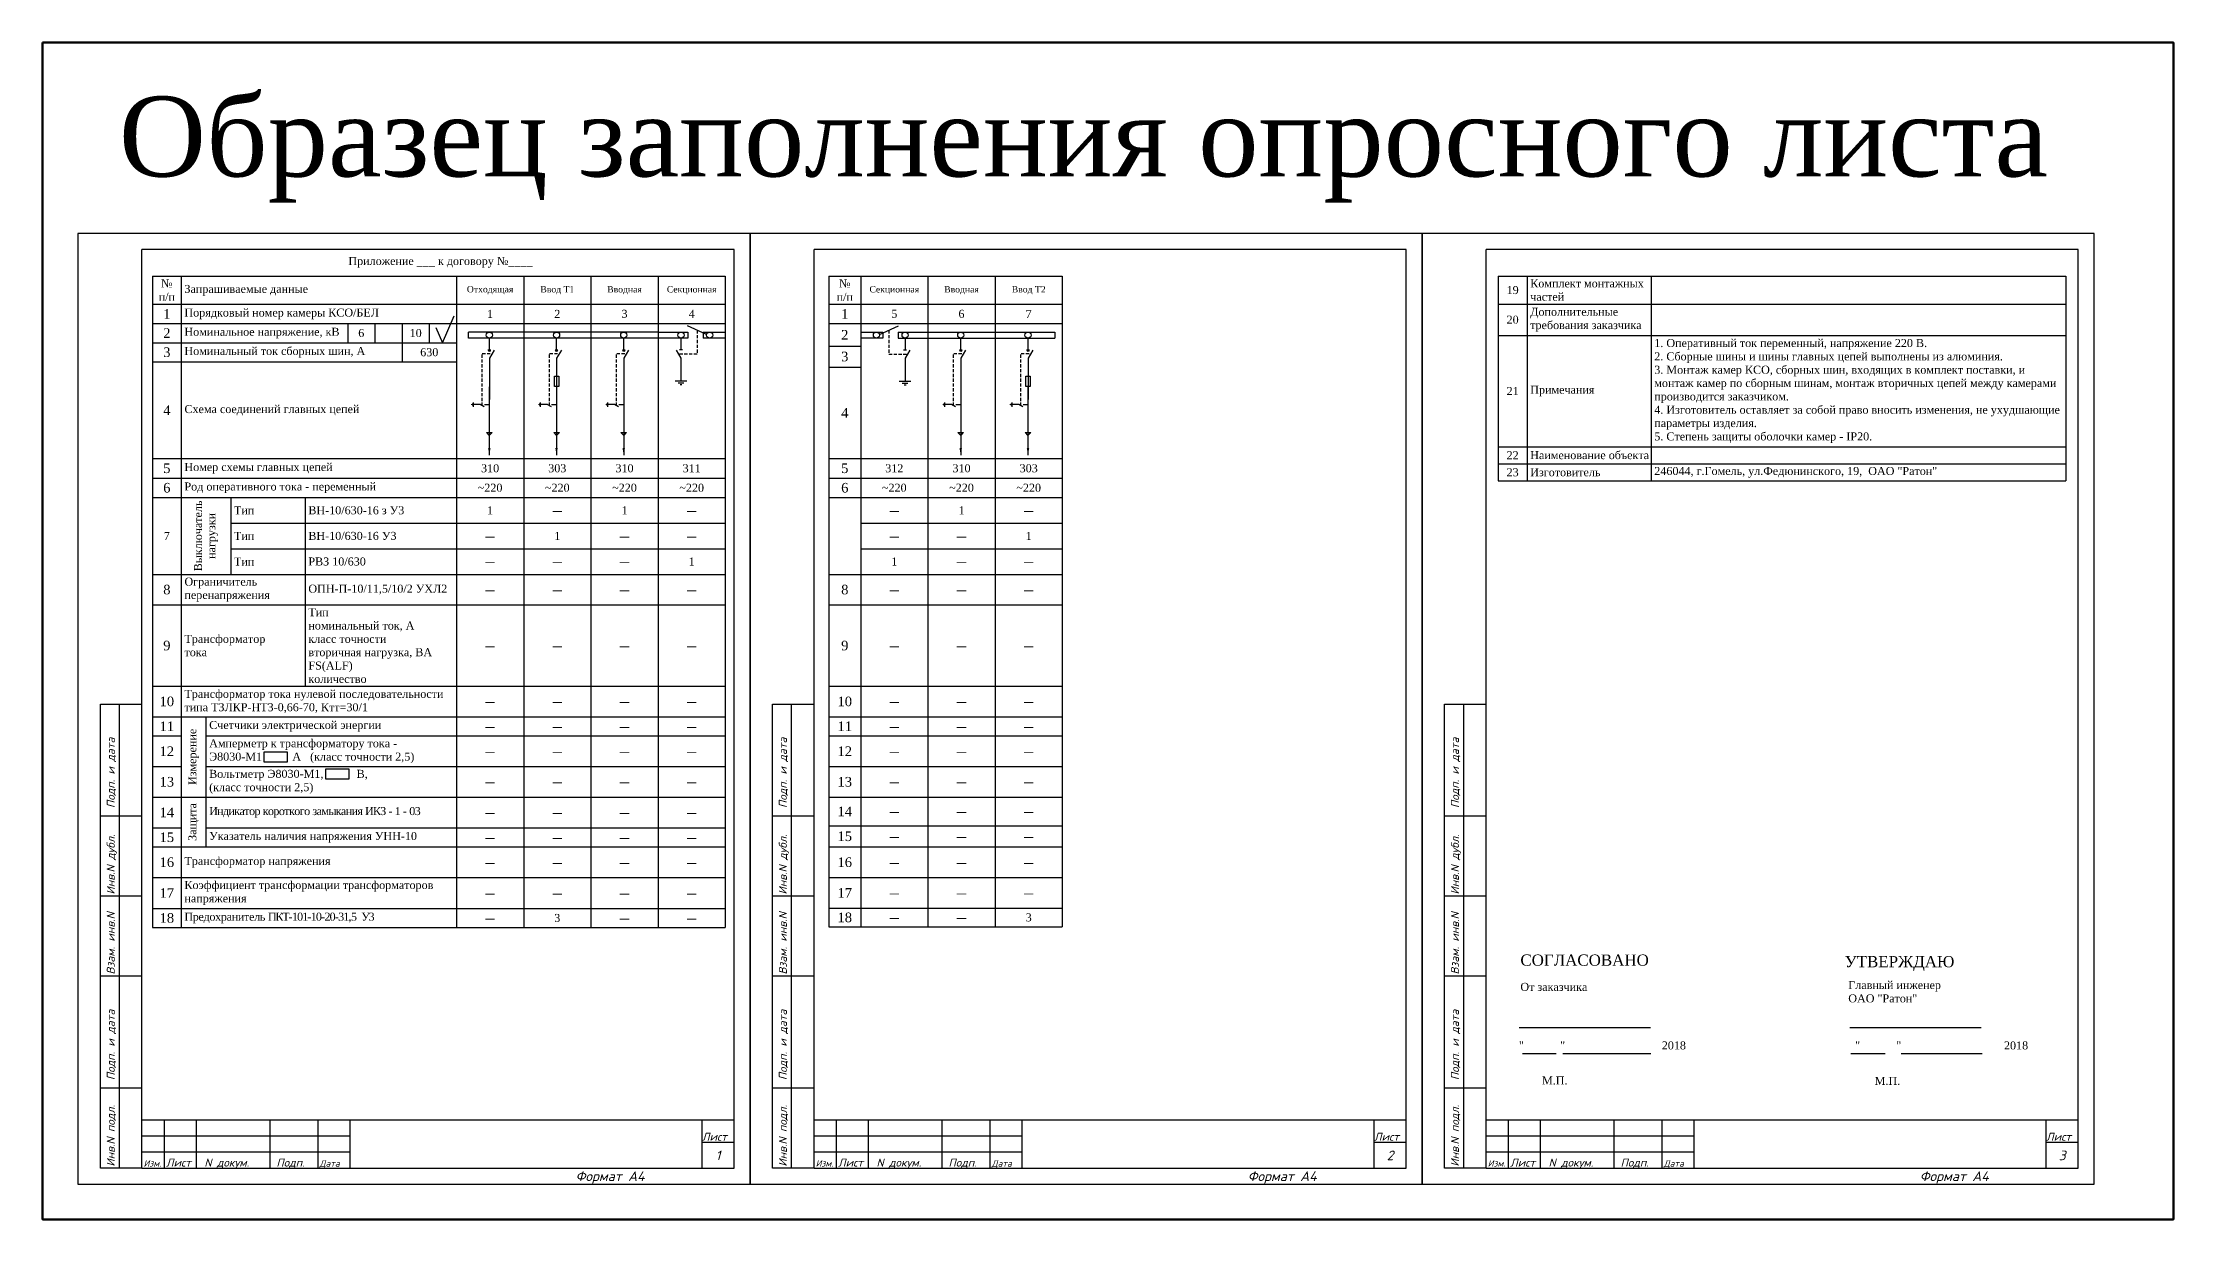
# Model space of a CAD drawing. Extents: x 1014 to 2374, y 1098 to 1466.
# Drawn here: x 1708 to 2374, y 1098 to 1466 of the extents above; entities that cross this region are included whole.
import ezdxf
from ezdxf.enums import TextEntityAlignment as Align

# ---------------------------------------------------------------- set-up
doc = ezdxf.new("R2010")
doc.units = 0
doc.header["$MEASUREMENT"] = 0
doc.linetypes.add('НЕВИДИМАЯ2', pattern=[0.1875, 0.125, -0.0625])
doc.linetypes.add('ШТРИХОВАЯX2', pattern=[1.5, 1, -0.5])
doc.layers.get('0').update_dxf_attribs({"linetype": 'CONTINUOUS'})
doc.layers.add('1', color=7, linetype='CONTINUOUS')
doc.layers.add('СЛОЙ1', color=7, linetype='CONTINUOUS')
doc.styles.add('ESKD1', font='simplex.shx', dxfattribs={"oblique": 15, "height": 3})
doc.styles.add('SIM', font='simplex.shx')
doc.styles.get("Standard").update_dxf_attribs({"font": 'TIMES.TTF', "height": 2.5})
doc.styles.add('Бланк', font='TIMES.TTF', dxfattribs={"height": 2.5})
doc.styles.add('ОЛ', font='TIMES.TTF')

# ---------------------------------------------------------------- blocks, each defined once
blk = doc.blocks.new('*T15')
at = {"color": 0, "linetype": 'ByBlock', "lineweight": -2, "transparency": 16777216}
for p, q in [((0, 0), (177.39, 0)), ((0, 0), (0, -63.93)), ((9, 0), (9, -63.93)), ((47.76, 0), (47.76, -63.93)), ((177.39, 0), (177.39, -63.93)), ((0, -8.72), (177.39, -8.72)), ((0, -18.5), (177.39, -18.5)), ((0, -53.27), (177.39, -53.27)), ((0, -58.6), (177.39, -58.6)), ((0, -63.93), (177.39, -63.93))]:
    blk.add_line(p, q, dxfattribs=at)
at = {"color": 0, "transparency": 16777216, "char_height": 2.5, "style": 'Бланк'}
for s, insert, width, attachment_point in [('19', (4.5, -4.36), 7, 5), ('{\\C256;Комплект монтажных\\Pчастей  }', (10, -4.36), 36.7628, 4), ('20', (4.5, -13.61), 7, 5), ('Дополнительные требования заказчика', (10, -13.61), 36.7628, 4), ('\\A1;{\\fTimes New Roman|b0|i0|c238|p18;\\C256;1. \\fTimes New Roman|b0|i0|c204|p18;Оперативный ток переменный\\fTimes New Roman|b0|i0|c238|p18;, \\fTimes New Roman|b0|i0|c204|p18;напряжение \\fTimes New Roman|b0|i0|c238|p18;220 \\fTimes New Roman|b0|i0|c204|p18;В\\fTimes New Roman|b0|i0|c238|p18;.\\fTimes New Roman|b0|i0|c204|p18;\\P\\A0;2. Сборные шины и шины главных цепей выполнены из алюминия.\\P3. Монтаж камер КСО, сборных шин, входящих в комплект поставки, и монтаж камер по сборным шинам, монтаж вторичных цепей между камерами производится заказчиком.\\P4. Изготовитель оставляет за собой право вносить изменения, не ухудшающие параметры изделия.\\P5. Степень защиты оболочки камер - IP20.}', (48.76, -35.88), 127.623, 4), ('21', (4.5, -35.88), 7, 5), ('Примечания', (10, -35.88), 36.7628, 4), ('22', (4.5, -55.93), 7, 5), ('Наименование объекта', (10, -55.93), 36.7628, 4), ('246044, г.Гомель, ул.Федюнинского, 19,  ОАО "Ратон"', (48.76, -61.27), 127.623, 4), ('23', (4.5, -61.27), 7, 5), ('Изготовитель', (10, -61.27), 36.7628, 4)]:
    blk.add_mtext(s, dxfattribs=dict(at, insert=insert, width=width, attachment_point=attachment_point))
blk = doc.blocks.new('*T16')
at = {"color": 0, "linetype": 'ByBlock', "lineweight": -2, "transparency": 16777216}
for p, q in [((0, 0), (179, 0)), ((0, 0), (0, -203.5)), ((9, 0), (9, -203.5)), ((95, 0), (95, -203.5)), ((116, 0), (116, -203.5)), ((137, 0), (137, -203.5)), ((158, 0), (158, -203.5)), ((179, 0), (179, -203.5)), ((0, -8.78), (179, -8.78)), ((0, -14.78), (179, -14.78)), ((61, -14.78), (61, -20.78)), ((69.5, -14.78), (69.5, -20.78)), ((78, -14.78), (78, -26.78)), ((86.5, -14.78), (86.5, -20.78)), ((0, -20.78), (95, -20.78)), ((0, -26.78), (95, -26.78)), ((0, -56.99), (179, -56.99)), ((0, -63.07), (179, -63.07)), ((0, -69.15), (179, -69.15)), ((24.47, -69.15), (24.47, -93.15)), ((47.72, -69.15), (47.72, -128.13)), ((24.47, -77.15), (179, -77.15)), ((24.47, -85.15), (179, -85.15)), ((0, -93.15), (179, -93.15)), ((0, -102.68), (179, -102.68)), ((0, -128.13), (179, -128.13)), ((0, -137.62), (179, -137.62)), ((16.72, -137.62), (16.72, -178.3)), ((0, -143.62), (9, -143.62)), ((16.72, -143.62), (179, -143.62)), ((0, -153.2), (9, -153.2)), ((16.72, -153.2), (179, -153.2)), ((0, -162.72), (179, -162.72)), ((0, -172.3), (9, -172.3)), ((16.72, -172.3), (179, -172.3)), ((0, -178.3), (179, -178.3)), ((0, -187.9), (179, -187.9)), ((0, -197.5), (179, -197.5)), ((0, -203.5), (179, -203.5))]:
    blk.add_line(p, q, dxfattribs=at)
at = {"color": 0, "transparency": 16777216, "style": 'Бланк'}
for s, insert, char_height, width, attachment_point in [('№\\Pп/п', (4.5, -4.39), 2.5, 7, 5), ('Запрашиваемые данные', (10, -4.39), 2.5, 84, 4), ('Отходящая', (105.5, -4.39), 2, 19, 5), ('Ввод Т1', (126.5, -4.39), 2, 19, 5), ('Вводная', (147.5, -4.39), 2, 19, 5), ('Секционная', (168.5, -4.39), 2, 19, 5), ('1', (4.5, -11.78), 3, 7, 5), ('Порядковый номер камеры КСО/БЕЛ', (10, -11.78), 2.5, 84, 4), ('1', (105.5, -11.78), 2.5, 19, 5), ('2', (126.5, -11.78), 2.5, 19, 5), ('3', (147.5, -11.78), 2.5, 19, 5), ('4', (168.5, -11.78), 2.5, 19, 5), ('2', (4.5, -17.78), 3, 7, 5), ('Номинальное напряжение, кВ', (10, -17.78), 2.5, 50, 4), ('6', (65.25, -17.78), 2.5, 6.5, 5), ('10', (82.25, -17.78), 2.5, 6.5, 5), ('3', (4.5, -23.78), 3, 7, 5), ('Номинальный ток сборных шин, А', (10, -23.78), 2.5, 67, 4), ('630', (86.5, -23.78), 2.5, 15, 5), ('4', (4.5, -41.89), 3, 7, 5), ('{\\C256;Схема соединений главных цепей}', (10, -41.89), 2.5, 84, 4), ('5', (4.5, -60.03), 3, 7, 5), ('{\\C256;Номер схемы главных цепей}', (10, -60.03), 2.5, 84, 4), ('310', (105.5, -60.03), 2.5, 19, 5), ('303', (126.5, -60.03), 2.5, 19, 5), ('310', (147.5, -60.03), 2.5, 19, 5), ('311', (168.5, -60.03), 2.5, 19, 5), ('6', (4.5, -66.11), 3, 7, 5), ('{\\C256;Род оперативного тока - переменный}', (10, -66.11), 2.5, 84, 4), ('~220', (105.5, -66.11), 2.5, 19, 5), ('{\\C256;~220\\P}', (126.5, -66.11), 2.5, 19, 5), ('{\\C256;~220\\P}', (147.5, -66.11), 2.5, 19, 5), ('{\\C256;~220\\P}', (168.5, -66.11), 2.5, 19, 5), ('Тип', (25.47, -73.15), 2.5, 21.2484, 4), ('{\\C256;ВН-10/630-16 з У3}', (48.72, -73.15), 2.5, 45.2848, 4), ('1', (105.5, -73.15), 2.5, 19, 5), ('1', (147.5, -73.15), 2.5, 19, 5), ('{\\C256;ВН-10/630-16 У3}', (48.72, -81.15), 2.5, 45.2848, 4), ('{\\W3;-}', (126.5, -73.15), 2.5, 19, 5), ('1', (126.5, -81.15), 2.5, 19, 5), ('{\\W3;-}', (168.5, -73.15), 2.5, 19, 5), ('7', (4.5, -81.15), 2.5, 7, 5), ('Тип', (25.47, -81.15), 2.5, 21.2484, 4), ('{\\W3;-}', (105.5, -81.15), 2.5, 19, 5), ('{\\W3;-}', (147.5, -81.15), 2.5, 19, 5), ('{\\W3;-}', (168.5, -81.15), 2.5, 19, 5), ('Тип', (25.47, -89.15), 2.5, 21.2484, 4), ('РВЗ 10/630 ', (48.72, -89.15), 2.5, 45.2848, 4), ('{\\W3;-}', (105.5, -89.15), 2.5, 19, 5), ('{\\W3;-}', (126.5, -89.15), 2.5, 19, 5), ('{\\W3;-}', (147.5, -89.15), 2.5, 19, 5), ('1', (168.5, -89.15), 2.5, 19, 5), ('8', (4.5, -97.92), 3, 7, 5), ('Ограничитель перенапряжения', (10, -97.92), 2.5, 36.7152, 4), ('ОПН-П-10/11,5/10/2 УХЛ2', (48.72, -97.92), 2.5, 45.2848, 4), ('{\\W3;-}', (105.5, -97.92), 2.5, 19, 5), ('{\\W3;-}', (126.5, -97.92), 2.5, 19, 5), ('{\\W3;-}', (147.5, -97.92), 2.5, 19, 5), ('{\\W3;-}', (168.5, -97.92), 2.5, 19, 5), ('{\\C256;Тип    \\fTimes New Roman|b0|i0|c238|p18;\\P\\fTimes New Roman|b0|i0|c204|p18;номинальный ток, А\\fTimes New Roman|b0|i0|c238|p18;\\P\\fTimes New Roman|b0|i0|c204|p18;класс точности\\Pвторичная нагрузка\\fTimes New Roman|b0|i0|c238|p18;, \\fTimes New Roman|b0|i0|c204|p18;ВА\\PFS(ALF)\\Pколичество}', (48.72, -115.41), 2.5, 45.2848, 4), ('{\\C256;Трансформатор \\Pтока }', (10, -115.41), 2.5, 36.7152, 4), ('9', (4.5, -115.41), 3, 7, 5), ('{\\W3;-}', (105.5, -115.41), 2.5, 19, 5), ('{\\W3;-}', (126.5, -115.41), 2.5, 19, 5), ('{\\W3;-}', (147.5, -115.41), 2.5, 19, 5), ('{\\W3;-}', (168.5, -115.41), 2.5, 19, 5), ('10', (4.5, -132.87), 3, 7, 5), ('{\\C256;Трансформатор тока нулевой последовательности типа ТЗЛКР-НТЗ-0,66-70, Ктт=30/1 }', (10, -132.87), 2.5, 84, 4), ('{\\W3;-}', (105.5, -132.87), 2.5, 19, 5), ('{\\W3;-}', (126.5, -132.87), 2.5, 19, 5), ('{\\W3;-}', (147.5, -132.87), 2.5, 19, 5), ('{\\W3;-}', (168.5, -132.87), 2.5, 19, 5), ('11', (4.5, -140.62), 3, 7, 5), ('Счетчики электрической энергии', (17.72, -140.62), 2.5, 76.2826, 4), ('{\\C256;Амперметр к трансформатору тока - \\PЭ8030-М1          А   (класс точности 2,5)\\P}', (17.72, -148.41), 2.5, 76.2826, 4), ('{\\W3;-}', (105.5, -140.62), 2.5, 19, 5), ('{\\W3;-}', (126.5, -140.62), 2.5, 19, 5), ('{\\W3;-}', (147.5, -140.62), 2.5, 19, 5), ('{\\W3;-}', (168.5, -140.62), 2.5, 19, 5), ('12', (4.5, -148.41), 3, 7, 5), ('{\\W3;-}', (105.5, -148.41), 2.5, 19, 5), ('{\\W3;-}', (126.5, -148.41), 2.5, 19, 5), ('{\\W3;-}', (147.5, -148.41), 2.5, 19, 5), ('{\\W3;-}', (168.5, -148.41), 2.5, 19, 5), ('13', (4.5, -157.96), 3, 7, 5), ('{\\C256;Вольтметр Э8030-М1,           В, \\P(класс точности 2,5)}', (17.72, -157.96), 2.5, 76.2826, 4), ('{\\W3;-}', (105.5, -157.96), 2.5, 19, 5), ('{\\W3;-}', (126.5, -157.96), 2.5, 19, 5), ('{\\W3;-}', (147.5, -157.96), 2.5, 19, 5), ('{\\W3;-}', (168.5, -157.96), 2.5, 19, 5), ('14', (4.5, -167.51), 3, 7, 5), ('{\\T0.9;Индикатор короткого замыкания ИКЗ - 1 - 03}', (17.72, -167.51), 2.5, 76.2826, 4), ('{\\W3;-}', (105.5, -167.51), 2.5, 19, 5), ('{\\W3;-}', (126.5, -167.51), 2.5, 19, 5), ('{\\W3;-}', (147.5, -167.51), 2.5, 19, 5), ('{\\W3;-}', (168.5, -167.51), 2.5, 19, 5), ('15', (4.5, -175.3), 3, 7, 5), ('{\\C256;Указатель наличия напряжения УНН-10 }', (17.72, -175.3), 2.5, 76.2826, 4), ('{\\W3;-}', (105.5, -175.3), 2.5, 19, 5), ('{\\W3;-}', (126.5, -175.3), 2.5, 19, 5), ('{\\W3;-}', (147.5, -175.3), 2.5, 19, 5), ('{\\W3;-}', (168.5, -175.3), 2.5, 19, 5), ('16', (4.5, -183.1), 3, 7, 5), ('\\A1;{\\C256;Трансформатор напряжения}', (10, -183.1), 2.5, 84, 4), ('{\\W3;-}', (105.5, -183.1), 2.5, 19, 5), ('{\\W3;-}', (126.5, -183.1), 2.5, 19, 5), ('{\\W3;-}', (147.5, -183.1), 2.5, 19, 5), ('{\\W3;-}', (168.5, -183.1), 2.5, 19, 5), ('17', (4.5, -192.7), 3, 7, 5), ('{\\C256;Коэффициент трансформации трансформаторов напряжения        }', (10, -192.7), 2.5, 84, 4), ('{\\W3;-}', (105.5, -192.7), 2.5, 19, 5), ('{\\W3;-}', (126.5, -192.7), 2.5, 19, 5), ('{\\W3;-}', (147.5, -192.7), 2.5, 19, 5), ('{\\W3;-}', (168.5, -192.7), 2.5, 19, 5), ('18', (4.5, -200.5), 3, 7, 5), ('{\\T0.95;\\C256;Предохранитель \\T0.8;ПКТ-101-10-20-31,5  У3}', (10, -200.5), 2.5, 84, 4), ('3', (126.5, -200.5), 2.5, 19, 5), ('{\\W3;-}', (105.5, -200.5), 2.5, 19, 5), ('{\\W3;-}', (147.5, -200.5), 2.5, 19, 5), ('{\\W3;-}', (168.5, -200.5), 2.5, 19, 5)]:
    blk.add_mtext(s, dxfattribs=dict(at, insert=insert, char_height=char_height, width=width, attachment_point=attachment_point))
at = {"color": 0, "transparency": 16777216, "char_height": 2.5, "attachment_point": 5, "rotation": 90, "style": 'Бланк'}
for s, insert, width in [('{\\C256;Выключатель\\Pнагрузки}', (16.73, -81.15), 22), ('{\\C256;Измерение}', (12.86, -150.17), 23.1015), ('{\\C256;Защита}', (12.86, -170.51), 13.5823)]:
    blk.add_mtext(s, dxfattribs=dict(at, insert=insert, width=width))
blk = doc.blocks.new('*T17')
at = {"color": 0, "linetype": 'ByBlock', "lineweight": -2, "transparency": 16777216}
for p, q in [((0, 0), (72.94, 0)), ((0, 0), (0, -203.26)), ((9.94, 0), (9.94, -203.26)), ((30.94, 0), (30.94, -203.26)), ((51.94, 0), (51.94, -203.26)), ((72.94, 0), (72.94, -203.26)), ((0, -8.78), (72.94, -8.78)), ((0, -14.78), (72.94, -14.78)), ((0, -21.84), (9.94, -21.84)), ((0, -28.39), (9.94, -28.39)), ((0, -56.99), (72.94, -56.99)), ((0, -63.07), (72.94, -63.07)), ((0, -69.15), (72.94, -69.15)), ((9.94, -77.15), (72.94, -77.15)), ((9.94, -85.15), (72.94, -85.15)), ((0, -93.15), (72.94, -93.15)), ((0, -102.68), (72.94, -102.68)), ((0, -128.13), (72.94, -128.13)), ((0, -137.62), (72.94, -137.62)), ((0, -143.62), (72.94, -143.62)), ((0, -153.2), (72.94, -153.2)), ((0, -162.72), (72.94, -162.72)), ((0, -171.69), (72.94, -171.69)), ((0, -178.3), (72.94, -178.3)), ((0, -187.9), (72.94, -187.9)), ((0, -197.42), (72.94, -197.42)), ((0, -203.26), (72.94, -203.26))]:
    blk.add_line(p, q, dxfattribs=at)
at = {"color": 0, "transparency": 16777216, "attachment_point": 5}
for s, insert, char_height, width in [('№\\Pп/п', (4.97, -4.39), 2.5, 9.82), ('Секционная', (20.44, -4.39), 2, 20.88), ('Вводная', (41.44, -4.39), 2, 20.88), ('Ввод Т2', (62.44, -4.39), 2, 20.88), ('1', (4.97, -11.78), 3, 9.82), ('5', (20.44, -11.78), 2.5, 20.88), ('6', (41.44, -11.78), 2.5, 20.88), ('7', (62.44, -11.78), 2.5, 20.88), ('2', (4.97, -18.31), 3, 9.82), ('3', (4.97, -25.12), 3, 9.82), ('4', (4.97, -42.69), 3, 9.82), ('5', (4.97, -60.03), 3, 9.82), ('312', (20.44, -60.03), 2.5, 20.88), ('310', (41.44, -60.03), 2.5, 20.88), ('303', (62.44, -60.03), 2.5, 20.88), ('6', (4.97, -66.11), 3, 9.82), ('{\\C256;~220\\P}', (20.44, -66.11), 2.5, 20.88), ('~220', (41.44, -66.11), 2.5, 20.88), ('{\\C256;~220\\P}', (62.44, -66.11), 2.5, 20.88), ('1', (41.44, -73.15), 2.5, 20.88), ('{\\W3;-}', (20.44, -73.15), 2.5, 20.88), ('{\\W3;-}', (62.44, -73.15), 2.5, 20.88), ('1', (62.44, -81.15), 2.5, 20.88), ('{\\W3;-}', (20.44, -81.15), 2.5, 20.88), ('{\\W3;-}', (41.44, -81.15), 2.5, 20.88), ('1', (20.44, -89.15), 2.5, 20.88), ('{\\W3;-}', (41.44, -89.15), 2.5, 20.88), ('{\\W3;-}', (62.44, -89.15), 2.5, 20.88), ('8', (4.97, -97.92), 3, 9.82), ('{\\W3;-}', (20.44, -97.92), 2.5, 20.88), ('{\\W3;-}', (41.44, -97.92), 2.5, 20.88), ('{\\W3;-}', (62.44, -97.92), 2.5, 20.88), ('9', (4.97, -115.41), 3, 9.82), ('{\\W3;-}', (20.44, -115.41), 2.5, 20.88), ('{\\W3;-}', (41.44, -115.41), 2.5, 20.88), ('{\\W3;-}', (62.44, -115.41), 2.5, 20.88), ('10', (4.97, -132.87), 3, 9.82), ('{\\W3;-}', (20.44, -132.87), 2.5, 20.88), ('{\\W3;-}', (41.44, -132.87), 2.5, 20.88), ('{\\W3;-}', (62.44, -132.87), 2.5, 20.88), ('11', (4.97, -140.62), 3, 9.82), ('{\\W3;-}', (20.44, -140.62), 2.5, 20.88), ('{\\W3;-}', (41.44, -140.62), 2.5, 20.88), ('{\\W3;-}', (62.44, -140.62), 2.5, 20.88), ('12', (4.97, -148.41), 3, 9.82), ('{\\W3;-}', (20.44, -148.41), 2.5, 20.88), ('{\\W3;-}', (41.44, -148.41), 2.5, 20.88), ('{\\W3;-}', (62.44, -148.41), 2.5, 20.88), ('13', (4.97, -157.96), 3, 9.82), ('{\\W3;-}', (20.44, -157.96), 2.5, 20.88), ('{\\W3;-}', (41.44, -157.96), 2.5, 20.88), ('{\\W3;-}', (62.44, -157.96), 2.5, 20.88), ('14', (4.97, -167.2), 3, 9.82), ('{\\W3;-}', (20.44, -167.2), 2.5, 20.88), ('{\\W3;-}', (41.44, -167.2), 2.5, 20.88), ('{\\W3;-}', (62.44, -167.2), 2.5, 20.88), ('15', (4.97, -174.99), 3, 9.82), ('{\\W3;-}', (20.44, -174.99), 2.5, 20.88), ('{\\W3;-}', (41.44, -174.99), 2.5, 20.88), ('{\\W3;-}', (62.44, -174.99), 2.5, 20.88), ('16', (4.97, -183.1), 3, 9.82), ('{\\W3;-}', (20.44, -183.1), 2.5, 20.88), ('{\\W3;-}', (41.44, -183.1), 2.5, 20.88), ('{\\W3;-}', (62.44, -183.1), 2.5, 20.88), ('17', (4.97, -192.66), 3, 9.82), ('{\\W3;-}', (20.44, -192.66), 2.5, 20.88), ('{\\W3;-}', (41.44, -192.66), 2.5, 20.88), ('{\\W3;-}', (62.44, -192.66), 2.5, 20.88), ('18', (4.97, -200.34), 3, 9.82), ('3', (62.44, -200.34), 2.5, 20.88), ('{\\W3;-}', (20.44, -200.34), 2.5, 20.88), ('{\\W3;-}', (41.44, -200.34), 2.5, 20.88)]:
    blk.add_mtext(s, dxfattribs=dict(at, insert=insert, char_height=char_height, width=width))
blk = doc.blocks.new('*U13')
at = {"linetype": 'Continuous'}
blk.add_line((0, 0), (0, -297), dxfattribs=at)
at = {"layer": '1', "color": 0}
for p, q in [((210, 0), (0, 0)), ((210, -297), (210, 0)), ((20, -292), (20, -5)), ((205, -5), (20, -5)), ((205, -292), (205, -5)), ((7, -292), (7, -147)), ((7, -147), (20, -147)), ((13, -292), (13, -147)), ((20, -182), (7, -182)), ((20, -207), (7, -207)), ((20, -232), (7, -232)), ((20, -267), (7, -267)), ((205, -277), (20, -277)), ((27, -292), (27, -277)), ((37, -292), (37, -277)), ((60, -292), (60, -277)), ((75, -292), (75, -277)), ((85, -292), (85, -277)), ((195, -292), (195, -277)), ((85, -282), (20, -282)), ((205, -284), (195, -284)), ((20, -292), (7, -292)), ((85, -287), (20, -287)), ((20, -292), (205, -292)), ((0, -297), (210, -297))]:
    blk.add_line(p, q, dxfattribs=at)
at = {"style": 'ОЛ', "flags": 2}
for tag, height, p in [('НОМЕР', 3, (140, -281.62)), ('ОБЪЕКТ', 2, (140, -287.4))]:
    blk.add_attdef(tag, text='', height=height, dxfattribs=at).set_placement(p, align=Align.MIDDLE_CENTER)
at = {"style": 'ESKD1', "oblique": 15}
blk.add_attdef('ЛИСТ', text='', height=3, dxfattribs=at).set_placement((200, -288), align=Align.MIDDLE_CENTER)
at = {"layer": '1', "color": 0, "style": 'SIM', "oblique": 15}
for s, p in [('Подп. и дата', (11.5, -179.5)), ('Инв.N дубл.', (11.5, -206.5)), ('Взам. инв.N', (11.5, -231.5)), ('Подп. и дата', (11.5, -264.5)), ('Инв.N подл.', (11.5, -291.5))]:
    blk.add_text(s, height=2.5, rotation=90, dxfattribs=at).set_placement(p)
for s, height, p in [('Лист', 2.5, (194.97, -283.41)), ('Изм.', 2, (20.5, -291.5)), ('Лист', 2.5, (27.5, -291.5)), ('N докум.', 2.5, (39.5, -291.5)), ('Подп.', 2.5, (62, -291.5)), ('Дата', 2, (75.5, -291.5)), ('Формат А4', 3, (155.5, -296))]:
    blk.add_text(s, height=height, dxfattribs=at).set_placement(p)
blk = doc.blocks.new('*U14')
at = {"linetype": 'Continuous'}
blk.add_line((0, 0), (0, -297), dxfattribs=at)
at = {"layer": '1', "color": 0}
for p, q in [((210, 0), (0, 0)), ((210, -297), (210, 0)), ((20, -292), (20, -5)), ((205, -5), (20, -5)), ((205, -292), (205, -5)), ((7, -292), (7, -147)), ((7, -147), (20, -147)), ((13, -292), (13, -147)), ((20, -182), (7, -182)), ((20, -207), (7, -207)), ((20, -232), (7, -232)), ((20, -267), (7, -267)), ((205, -277), (20, -277)), ((27, -292), (27, -277)), ((37, -292), (37, -277)), ((60, -292), (60, -277)), ((75, -292), (75, -277)), ((85, -292), (85, -277)), ((195, -292), (195, -277)), ((85, -282), (20, -282)), ((205, -284), (195, -284)), ((20, -292), (7, -292)), ((85, -287), (20, -287)), ((20, -292), (205, -292)), ((0, -297), (210, -297))]:
    blk.add_line(p, q, dxfattribs=at)
at = {"style": 'ОЛ', "flags": 2}
for tag, height, p in [('НОМЕР', 3, (140, -281.62)), ('ОБЪЕКТ', 2, (140, -287.4))]:
    blk.add_attdef(tag, text='', height=height, dxfattribs=at).set_placement(p, align=Align.MIDDLE_CENTER)
at = {"style": 'ESKD1', "oblique": 15}
blk.add_attdef('ЛИСТ', text='', height=3, dxfattribs=at).set_placement((200, -288), align=Align.MIDDLE_CENTER)
at = {"layer": '1', "color": 0, "style": 'SIM', "oblique": 15}
for s, p in [('Подп. и дата', (11.5, -179.5)), ('Инв.N дубл.', (11.5, -206.5)), ('Взам. инв.N', (11.5, -231.5)), ('Подп. и дата', (11.5, -264.5)), ('Инв.N подл.', (11.5, -291.5))]:
    blk.add_text(s, height=2.5, rotation=90, dxfattribs=at).set_placement(p)
for s, height, p in [('Лист', 2.5, (194.97, -283.41)), ('Изм.', 2, (20.5, -291.5)), ('Лист', 2.5, (27.5, -291.5)), ('N докум.', 2.5, (39.5, -291.5)), ('Подп.', 2.5, (62, -291.5)), ('Дата', 2, (75.5, -291.5)), ('Формат А4', 3, (155.5, -296))]:
    blk.add_text(s, height=height, dxfattribs=at).set_placement(p)
blk = doc.blocks.new('*U18')
blk.add_lwpolyline([(0, 6, 0, 2, 0), (0, 0, 3, 3, 0)], format="xyseb")
blk = doc.blocks.new('A$C7ACC3827')
for p, q in [((0, 2), (6, 2)), ((1.5, 1), (4.5, 1)), ((2.5, 0), (3.5, 0)), ((3, 12.1), (3, 2))]:
    blk.add_line(p, q)
blk = doc.blocks.new('*U20')
at = {"linetype": 'ШТРИХОВАЯX2'}
for p, q in [((-2.18, -6.64), (0.7, -6.64)), ((-2.23, -23.03), (-2.23, -6.69))]:
    blk.add_line(p, q, dxfattribs=at)
at = {"ltscale": 5}
for p, q in [((-0.44, -5.49), (0.44, -5.49)), ((0, -8.13), (-0.01, -25.9)), ((0, -16.31), (-0.01, -25.9)), ((-0.89, -31.38), (0.87, -31.38)), ((-0.01, -32.26), (-0.89, -31.38)), ((0.87, -31.38), (-0.01, -32.26))]:
    blk.add_line(p, q, dxfattribs=at)
for p, q in [((0, -5.49), (0, -1.91)), ((1.5, -5.61), (0, -8.13)), ((0.86, -6.69), (0.86, -6.69)), ((-1.63, -23.39), (-2.9, -22.63)), ((-1.54, -22.65), (-0.01, -22.65)), ((-0.01, -25.9), (-0.01, -38.46))]:
    blk.add_line(p, q)
blk.add_lwpolyline([(-0.67, -13.79), (0.66, -13.79), (0.66, -16.99), (-0.67, -16.99)], close=True)
at = {"linetype": 'НЕВИДИМАЯ2', "ltscale": 5, "const_width": 0.22}
blk.add_lwpolyline([(0.1, -22.65, 1), (-0.12, -22.65, 1)], format="xyb", close=True, dxfattribs=at)
blk.add_lwpolyline([(0.1, -22.65, 1), (-0.12, -22.65, 1)], format="xyb", close=True, dxfattribs=at)
blk.add_lwpolyline([(0.1, -22.65, 1), (-0.12, -22.65, 1)], format="xyb", close=True, dxfattribs=at)
for centre, radius in [((0, -0.95), 0.954), ((0, -5.79), 0.298)]:
    blk.add_circle(centre, radius)
at = {"ltscale": 5, "xscale": 0.2200000000000273, "yscale": 0.2200000000000273, "zscale": 0.2200000000000273, "rotation": 270}
blk.add_blockref('A$C7ACC3827', (-5.53, -21.97), dxfattribs=at)
at = {"xscale": 0.375, "yscale": 0.375, "zscale": 0.375, "rotation": 180}
blk.add_blockref('*U18', (-0.01, -36.23), dxfattribs=at)
blk = doc.blocks.new('*U22')
at = {"ltscale": 5}
for p, q in [((-0.44, -5.49), (0.44, -5.49)), ((0, -8.13), (-0.01, -25.9)), ((0, -16.31), (-0.01, -25.9)), ((-0.01, -32.26), (-0.89, -31.38)), ((-0.01, -32.26), (-0.89, -31.38)), ((-0.01, -32.26), (-0.89, -31.38)), ((-0.01, -32.26), (-0.89, -31.38)), ((-0.01, -32.26), (-0.89, -31.38)), ((-0.89, -31.38), (0.87, -31.38)), ((-0.01, -32.26), (-0.89, -31.38)), ((0.87, -31.38), (-0.01, -32.26)), ((-0.01, -32.26), (-0.01, -38.46))]:
    blk.add_line(p, q, dxfattribs=at)
for p, q in [((0, -5.49), (0, -1.91)), ((1.5, -5.61), (0, -8.13)), ((0.86, -6.69), (0.86, -6.69)), ((-1.63, -23.39), (-2.9, -22.63)), ((-1.54, -22.65), (-0.01, -22.65)), ((-0.01, -25.9), (-0.01, -38.46))]:
    blk.add_line(p, q)
at = {"linetype": 'ШТРИХОВАЯX2'}
for p, q in [((-2.23, -23.03), (-2.23, -6.69)), ((-2.2, -6.66), (0.68, -6.66))]:
    blk.add_line(p, q, dxfattribs=at)
at = {"linetype": 'НЕВИДИМАЯ2', "ltscale": 5, "const_width": 0.22}
blk.add_lwpolyline([(0.1, -22.65, 1), (-0.12, -22.65, 1)], format="xyb", close=True, dxfattribs=at)
for centre, radius in [((0, -0.95), 0.954), ((0, -5.79), 0.298)]:
    blk.add_circle(centre, radius)
at = {"ltscale": 5, "xscale": 0.2200000000000273, "yscale": 0.2200000000000273, "zscale": 0.2200000000000273, "rotation": 270}
blk.add_blockref('A$C7ACC3827', (-5.53, -21.97), dxfattribs=at)
at = {"xscale": 0.375, "yscale": 0.375, "zscale": 0.375, "rotation": 180}
blk.add_blockref('*U18', (-0.01, -36.23), dxfattribs=at)

msp = doc.modelspace()

# ---------------------------------------------------------------- linework, layer by layer
for p, q in [((1833.16, 1372.14), (1836.87, 1380.55)), ((1831.13, 1376.86), (1833.16, 1372.14)), ((1841.27, 1373.53), (1841.27, 1375.44)), ((1900.55, 1375.44), (1841.27, 1375.44)), ((1900.55, 1373.53), (1841.27, 1373.53)), ((1900.55, 1375.44), (1909.83, 1375.44)), ((1909.83, 1373.53), (1900.55, 1373.53)), ((1907.7, 1373.53), (1907.7, 1369.95)), ((1915.71, 1374.66), (1909.77, 1377.36)), ((1909.83, 1375.44), (1909.83, 1373.53)), ((1914.66, 1375.44), (1921.55, 1375.44)), ((1914.66, 1375.44), (1914.66, 1373.53)), ((1921.55, 1373.53), (1914.66, 1373.53)), ((1963.85, 1375.44), (1970.74, 1375.44)), ((1970.74, 1373.53), (1963.85, 1373.53)), ((1969.7, 1374.66), (1975.63, 1377.36)), ((1970.74, 1375.44), (1970.74, 1373.53)), ((1975.57, 1375.44), (1975.57, 1373.53)), ((1975.57, 1375.44), (2024.49, 1375.44)), ((1975.57, 1373.53), (2024.49, 1373.53)), ((1977.71, 1373.53), (1977.71, 1369.95)), ((2024.49, 1375.44), (2024.49, 1373.53)), ((1906.19, 1369.83), (1907.7, 1367.31)), ((1907.7, 1367.31), (1907.7, 1360.16)), ((1977.71, 1367.31), (1977.7, 1360.16)), ((1979.21, 1369.83), (1977.71, 1367.31)), ((1909.55, 1360.16), (1905.85, 1360.16)), ((1908.63, 1359.54), (1906.78, 1359.54)), ((1908.01, 1358.93), (1907.39, 1358.93)), ((1975.86, 1360.16), (1979.55, 1360.16)), ((1976.78, 1359.54), (1978.63, 1359.54)), ((1977.4, 1358.93), (1978.01, 1358.93)), ((2169.62, 1158.17), (2210.63, 1158.17)), ((2272.97, 1158.17), (2313.97, 1158.17)), ((2181.15, 1149.98), (2170.66, 1149.98)), ((2210.74, 1149.98), (2183.23, 1149.98)), ((2283.98, 1149.98), (2273.19, 1149.98)), ((2314.23, 1149.98), (2288.99, 1149.98))]:
    msp.add_line(p, q)
at = {"linetype": 'ШТРИХОВАЯX2'}
for p, q in [((1912.74, 1376.01), (1912.74, 1368.57)), ((1972.67, 1376.01), (1972.67, 1368.57)), ((1912.74, 1368.57), (1906.95, 1368.57)), ((1972.67, 1368.57), (1978.46, 1368.57))]:
    msp.add_line(p, q, dxfattribs=at)
at = {"ltscale": 5}
for p, q in [((1908.14, 1369.95), (1907.26, 1369.95)), ((1977.27, 1369.95), (1978.15, 1369.95))]:
    msp.add_line(p, q, dxfattribs=at)
at = {"color": 4, "lineweight": 50}
msp.add_lwpolyline([(1708.23, 1465.88), (2374.02, 1465.88), (2374.02, 1098.27), (1708.23, 1098.27)], close=True, dxfattribs=at)
for points in [[(1777.42, 1244.36), (1784.62, 1244.36), (1784.62, 1241.09), (1777.42, 1241.09)], [(1796.73, 1239.04), (1803.93, 1239.04), (1803.93, 1235.77), (1796.73, 1235.77)]]:
    msp.add_lwpolyline(points, close=True)
for centre in [(1907.7, 1374.49), (1916.65, 1374.49), (1968.76, 1374.49), (1977.71, 1374.49)]:
    msp.add_circle(centre, 0.954)

# ---------------------------------------------------------------- block references
ref = msp.add_blockref('*U13', (1719.28, 1406.25))
ref.add_attrib('ЛИСТ', '1', dxfattribs={"height": 3, "style": 'ESKD1', "oblique": 15}).set_placement((1919.28, 1118.25), align=Align.MIDDLE_CENTER)
ref = msp.add_blockref('*U13', (1929.28, 1406.25))
ref.add_attrib('ЛИСТ', '2', dxfattribs={"height": 3, "style": 'ESKD1', "oblique": 15}).set_placement((2129.28, 1118.25), align=Align.MIDDLE_CENTER)
ref = msp.add_blockref('*U14', (2139.28, 1406.25))
ref.add_attrib('ЛИСТ', '3', dxfattribs={"height": 3, "style": 'ESKD1', "oblique": 15}).set_placement((2339.28, 1118.25), align=Align.MIDDLE_CENTER)
for name, p in [('*T16', (1742.55, 1392.92)), ('*T17', (1953.91, 1392.92)), ('*T15', (2163.06, 1392.92)), ('*U22', (1847.82, 1375.44)), ('*U20', (1868.82, 1375.44)), ('*U22', (1889.82, 1375.44)), ('*U22', (1995.12, 1375.44)), ('*U20', (2016.13, 1375.44))]:
    msp.add_blockref(name, p)

# ---------------------------------------------------------------- texts
at = {"color": 1, "insert": (1732.05, 1449.06), "char_height": 25, "width": 648.2247, "attachment_point": 1, "style": 'Бланк'}
msp.add_mtext('Образец заполнения опросного листа', dxfattribs=at)
at = {"attachment_point": 1}
for s, insert, char_height, width in [('СОГЛАСОВАНО', (2169.98, 1181.01), 3.5, 50.2832), ('{\\fTimes New Roman|b0|i0|c204|p18;УТВЕРЖДАЮ}', (2271.32, 1180.53), 3.5, 50.2832), ('{\\fTimes New Roman|b0|i0|c204|p18;От заказчика}', (2169.98, 1172.15), 2.5, 50.2832), ('Главный инженер \\PОАО "Ратон"', (2272.44, 1172.72), 2.5, 69.3767), ('"            "                                2018                                                        "            "                                  2018', (2169.54, 1153.86), 2.5, 172.7295), ('{\\fTimes New Roman|b0|i0|c204|p18;М.П.}', (2176.74, 1142.9), 2.5, 12.0026), ('{\\fTimes New Roman|b0|i0|c204|p18;М.П.}', (2280.69, 1142.79), 2.5, 12.0026)]:
    msp.add_mtext(s, dxfattribs=dict(at, insert=insert, char_height=char_height, width=width))
at = {"layer": 'СЛОЙ1', "insert": (1832.55, 1397.25), "char_height": 2.5, "width": 185, "attachment_point": 5}
msp.add_mtext('Приложение ___ к договору №____', dxfattribs=at)

doc.saveas('drawing.dxf')
